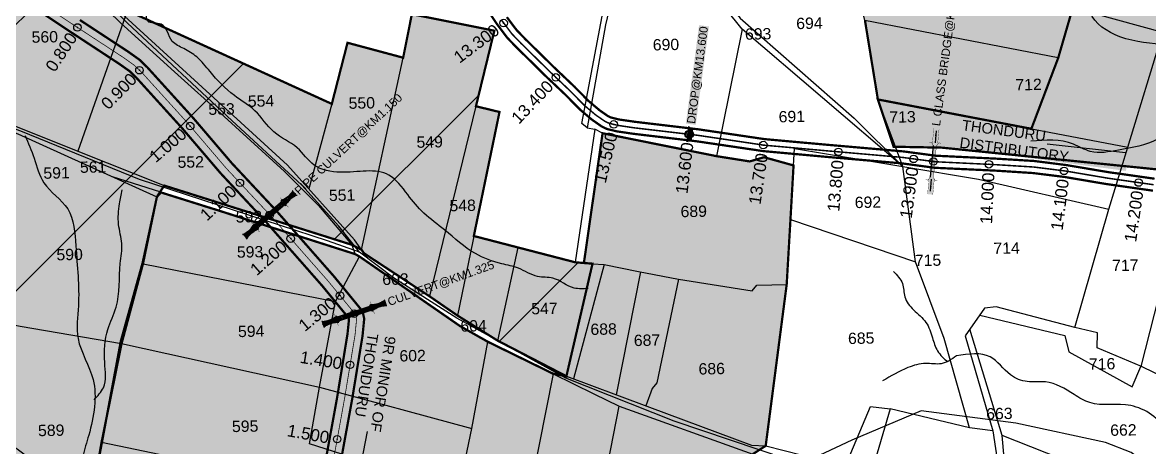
# Model space of a CAD drawing. Header units: inches. Extents: x 189567 to 214261, y 1613610 to 1624610.
# Drawn here: x 193048 to 194540, y 1618358 to 1618922 of the extents above; entities that cross this region are included whole.
import ezdxf
from ezdxf.enums import TextEntityAlignment as Align

# ---------------------------------------------------------------- set-up
doc = ezdxf.new("R2010")
doc.units = ezdxf.units.IN
doc.header["$LTSCALE"] = 15
doc.header["$MEASUREMENT"] = 0
doc.header["$PDMODE"] = 32
doc.header["$PDSIZE"] = 10
doc.linetypes.add('ACAD_ISO02W100', pattern=[15, 12, -3])
doc.linetypes.add('HIDDEN2', pattern=[0.1875, 0.125, -0.0625])
for name, color, linetype in [('CANAL1', 7, 'Continuous'), ('CHANAGE', 1, 'Continuous'), ('CS', 134, 'Continuous'), ('CSMark', 72, 'Continuous'), ('PLOT', 7, 'Continuous'), ('PLOT NOS', 7, 'Continuous'), ('PLOTS NO', 7, 'Continuous'), ('POINT', 2, 'Continuous'), ('RE REMARKS', 7, 'Continuous'), ('ROAD', 1, 'Continuous'), ('STREAM', 4, 'Continuous'), ('STRUCTURE', 5, 'Continuous'), ('text2', 7, 'Continuous'), ('WUA-4', 3, 'Continuous')]:
    doc.layers.add(name, color=color, linetype=linetype)
doc.styles.get("Standard").update_dxf_attribs({"font": 'arial.ttf'})
doc.dimstyles.get("Standard").update_dxf_attribs({"dimtxt": 0.18, "dimasz": 0.18, "dimexe": 0.18, "dimexo": 0.0625, "dimgap": 0.09, "dimtad": 0, "dimtih": 1, "dimtoh": 1, "dimdec": 4, "dimzin": 0, "dimdsep": 46, "dimtxsty": 'Standard', "dimcen": 0.09, "dimadec": 0, "dimazin": 0, "dimtfac": 1, "dimtdec": 4, "dimtofl": 0, "dimtmove": 0, "dimatfit": 3, "dimfxl": 1, "dimtolj": 1, "dimtzin": 0, "dimarcsym": 0})
pattern_1 = [(45, (0, 0), (-0.088388347648, 0.088388347648), [])]

# ---------------------------------------------------------------- blocks, each defined once
blk = doc.blocks.new('DROP')
h = blk.add_hatch()
h.set_pattern_fill('ANSI31', color=1, scale=10, angle=45)
h.set_pattern_definition([(90, (-324.4107, -25.7687), (-1.25, 0), [])])
h.paths.add_polyline_path([(-9.9, -4.3), (-13.8, 4.1), (13.8, 4.1), (10.2, -4.3)])
at = {"layer": 'STRUCTURE', "color": 5, "const_width": 0.49}
blk.add_lwpolyline([(-9.9, -4.3), (-13.8, 4.1), (13.8, 4.1), (10.2, -4.3), (-9.9, -4.3)], dxfattribs=at)
at = {"layer": 'STRUCTURE', "color": 5}
blk.add_circle((0, 0), 1.33, dxfattribs=at)
blk = doc.blocks.new('SLB')
at = {"layer": 'STRUCTURE'}
h = blk.add_hatch(dxfattribs=at)
h.set_pattern_fill('DOTS', color=6, scale=20, angle=320.3722, style=0)
h.set_pattern_definition([(320.372247934, (-159.4327, -72.9564), (1.2786241598, 0.5641323054), [0, -1.25])])
h.paths.add_polyline_path([(769699.5, 1706871.1), (769699.5, 1706861.1), (769729.1, 1706861.1), (769732.1, 1706863.1), (769792.1, 1706863.1), (769795.1, 1706861.1), (769824.7, 1706861.1), (769824.7, 1706871.1), (769795.1, 1706871.1), (769792.1, 1706869.1), (769732.1, 1706869.1), (769729.1, 1706871.1)])
at = {"layer": 'STRUCTURE', "color": 6, "linetype": 'ACAD_ISO02W100', "ltscale": 0.5, "const_width": 0.5}
for points in [[(769699.5, 1706871.1), (769729.1, 1706871.1)], [(769699.5, 1706861.1), (769729.1, 1706861.1)], [(769795.1, 1706871.1), (769824.7, 1706871.1)], [(769795.1, 1706861.1), (769824.7, 1706861.1)]]:
    blk.add_lwpolyline(points, dxfattribs=at)
at = {"layer": 'STRUCTURE', "color": 6, "const_width": 0.628}
for points in [[(769726.1, 1706877.1), (769726.1, 1706873.1), (769732.1, 1706869.1), (769792.1, 1706869.1), (769798.1, 1706873.1), (769798.1, 1706877.1)], [(769726.1, 1706855.1), (769726.1, 1706859.1), (769732.1, 1706863.1), (769792.1, 1706863.1), (769798.1, 1706859.1), (769798.1, 1706855.1)]]:
    blk.add_lwpolyline(points, dxfattribs=at)
at = {"layer": 'STRUCTURE', "color": 6}
blk.add_lwpolyline([(769732.1, 1706863.1), (769792.1, 1706863.1)], dxfattribs=at)
blk.add_lwpolyline([(769732.1, 1706863.1), (769792.1, 1706863.1)], dxfattribs=at)
at = {"layer": 'STRUCTURE', "color": 0}
blk.add_circle((769762.1, 1706866.1), 1.24, dxfattribs=at)
for points in [[(769703.8, 1706866), (769726.7, 1706866)], [(769818.6, 1706865.8), (769795.7, 1706865.8)]]:
    blk.add_leader(points, dimstyle='Standard', override={"dimasz": 10, "dimgap": 0.09, "dimtad": 0}, dxfattribs=at)
blk = doc.blocks.new('PIPE C')
at = {"layer": 'STRUCTURE'}
h = blk.add_hatch(dxfattribs=at)
h.set_pattern_fill('DASH', color=256, scale=5.6, angle=-90, style=0)
h.set_pattern_definition([(270, (-1194663.9188, 538833.8274), (0.7, -0.7), [0.7, -0.7])])
edge = h.paths.add_edge_path()
edge.add_spline(control_points=[(4.6, -44.2), (4.4, -43.9), (3.7, -42.8), (3.2, -40.8), (2.9, -38.1), (2.3, -34.2), (2.9, -29), (3.8, -25), (4.2, -23.1)], knot_values=[0, 0, 0, 0, 1.613557, 5.24513, 8.624976, 13.470124, 22.190216, 30.746377, 30.746377, 30.746377, 30.746377], degree=3, periodic=0)
edge.add_line((4.2, -23.1), (2.8, -21))
edge.add_line((2.8, -21), (2.8, 21))
edge.add_line((2.8, 21), (4.2, 23.1))
edge.add_spline(control_points=[(4.2, 23.1), (3.7, 25), (2.7, 28.9), (2, 34.1), (2.4, 38), (2.7, 40.8), (3.1, 42.8), (3.8, 43.8), (4, 44.2)], knot_values=[0, 0, 0, 0, 8.556161, 17.276253, 22.121402, 25.501247, 29.13282, 30.746377, 30.746377, 30.746377, 30.746377], degree=3, periodic=0)
edge.add_line((4, 44.2), (-4.6, 44.2))
edge.add_spline(control_points=[(-4.6, 44.2), (-4.4, 43.9), (-3.7, 42.8), (-3.2, 40.8), (-2.9, 38.1), (-2.3, 34.2), (-2.9, 29), (-3.8, 25), (-4.2, 23.1)], knot_values=[0, 0, 0, 0, 1.613557, 5.24513, 8.624976, 13.470124, 22.190216, 30.746377, 30.746377, 30.746377, 30.746377], degree=3, periodic=0)
edge.add_line((-4.2, 23.1), (-2.8, 21))
edge.add_line((-2.8, 21), (-2.8, -21))
edge.add_line((-2.8, -21), (-4.2, -23.1))
edge.add_spline(control_points=[(-4.2, -23.1), (-3.7, -25), (-2.7, -28.9), (-2, -34.1), (-2.4, -38), (-2.7, -40.8), (-3.1, -42.8), (-3.8, -43.8), (-4, -44.2)], knot_values=[0, 0, 0, 0, 8.556161, 17.276253, 22.121402, 25.501247, 29.13282, 30.746377, 30.746377, 30.746377, 30.746377], degree=3, periodic=0)
edge.add_line((-4, -44.2), (4.6, -44.2))
blk.add_circle((0, 0), 0.657)
at = {"layer": 'STRUCTURE', "const_width": 0.44}
for points in [[(-8.4, 25.2), (-5.6, 25.2), (-2.8, 21), (-2.8, -21), (-5.6, -25.2), (-8.4, -25.2)], [(8.4, 25.2), (5.6, 25.2), (2.8, 21), (2.8, -21), (5.6, -25.2), (8.4, -25.2)]]:
    blk.add_lwpolyline(points, dxfattribs=at)
at = {"layer": 'STRUCTURE', "color": 3}
for points in [[(-2.8, 21), (-2.8, -21)], [(-2.8, 21), (-2.8, -21)], [(2.8, 21), (2.8, -21)]]:
    blk.add_lwpolyline(points, dxfattribs=at)
at = {"layer": 'STRUCTURE'}
for points in [[(-4.6, 44.2), (-4, 43.2), (-3.3, 40.8), (-2.9, 38.4), (-2.5, 35.1), (-3, 29), (-4.2, 23.1)], [(4, 44.2), (3.4, 43.2), (2.8, 40.7), (2.5, 38.4), (2.2, 35), (2.8, 28.9), (4.2, 23.1)], [(-4, -44.2), (-3.4, -43.2), (-2.8, -40.7), (-2.5, -38.4), (-2.2, -35), (-2.8, -28.9), (-4.2, -23.1)], [(4.6, -44.2), (4, -43.2), (3.3, -40.8), (2.9, -38.4), (2.5, -35.1), (3, -29), (4.2, -23.1)]]:
    blk.add_spline(points, degree=3, dxfattribs=at)
at = {"layer": 'STRUCTURE', "color": 0}
for points in [[(-0.2, 44.3), (-0.2, 28.7)], [(0, -23.2), (0, -38.9)]]:
    blk.add_leader(points, dimstyle='Standard', override={"dimscale": 0.062085, "dimtxt": 50, "dimasz": 100, "dimgap": 0.09, "dimtad": 0, "dimzin": 2}, dxfattribs=at)

msp = doc.modelspace()

# ---------------------------------------------------------------- hatches: boundary and pattern name
h = msp.add_hatch()
h.set_pattern_fill('ANSI31', color=256, scale=2000)
h.paths.add_polyline_path([(192626.1, 1617865.3), (192706.1, 1618210.9), (192727.2, 1618206.5), (192758.7, 1618337.8), (192764.8, 1618343.8), (192772.5, 1618385.8), (192764.6, 1618576.4), (192774.9, 1618654.3), (192735.3, 1618682.5), (192729.7, 1618704.8), (192736.1, 1618766), (192737.9, 1618825.9), (192774.3, 1618864.9), (192751.3, 1618884.1), (192820.6, 1618864.1), (192901.7, 1618832.3), (192934.6, 1618827.1), (192985.7, 1618967), (193001.3, 1619010.8), (192935.4, 1619049.9), (192882.1, 1619085.8), (192785.8, 1619186.8), (192756, 1619229.3), (192773.1, 1619310), (192783.6, 1619314.8), (192862, 1619239.8), (192956.3, 1619153.5), (193051.8, 1619056.9), (193102.6, 1619007.8), (193180.8, 1618938.9), (193186.8, 1618937.7), (193457.2, 1618814.1), (193478, 1618895.2), (193551.7, 1618875.4), (193563.2, 1618933.1), (193672.5, 1618911.2), (193648.1, 1618811), (193679.3, 1618803.4), (193645.3, 1618638.9), (193703.4, 1618623.8), (193779.7, 1618604), (193791.1, 1618603.1), (193802.5, 1618602.2), (193767.9, 1618452.9), (193676.8, 1618500.1), (193623.6, 1618533.4), (193586.5, 1618559), (193499.9, 1618615.9), (193496.6, 1618620.6), (193483.8, 1618627.2), (193235.2, 1618705.8), (193225.5, 1618690.9), (193207.1, 1618602.2), (193178.7, 1618496.1), (193152.2, 1618365.3), (193145.7, 1618328.3), (193137, 1618280.6), (193281.5, 1618245.1), (193374.4, 1618224.1), (193387.1, 1618251), (193425, 1618243.9), (193427.7, 1618233.3), (193450, 1618213.1), (193516.7, 1618191.5), (193501.9, 1618100.5), (193494.8, 1618065.7), (193434, 1617810.4), (193454.3, 1617806.9), (193427.8, 1617643.2), (193427.5, 1617636.8), (193422.6, 1617534.6), (193407.7, 1617484.4), (193412.5, 1617418.9), (193108.5, 1617491.5), (192838.6, 1617551.3), (192882.6, 1617792.5), (192835.2, 1617809.2), (192729.5, 1617833.1)])
at = {"layer": 'PLOTS NO', "true_color": 0xafd9aa}
h = msp.add_hatch(dxfattribs=at)
h.set_pattern_fill('ANSI31', color=9)
h.set_pattern_definition(pattern_1)
edge = h.paths.add_edge_path()
edge.add_line((193987.9, 1619704.4), (194023.6, 1619831.6))
edge.add_line((194023.6, 1619831.6), (194070, 1619984.5))
edge.add_line((194070, 1619984.5), (194090.3, 1620071.5))
edge.add_line((194090.3, 1620071.5), (194127.8, 1620112.6))
edge.add_line((194127.8, 1620112.6), (194219.9, 1620113))
edge.add_line((194219.9, 1620113), (194305.2, 1620128))
edge.add_line((194305.2, 1620128), (194397.4, 1620121.8))
edge.add_line((194397.4, 1620121.8), (194435.7, 1620062.7))
edge.add_line((194435.7, 1620062.7), (194483.3, 1620038.7))
edge.add_line((194483.3, 1620038.7), (194556.5, 1620004.4))
edge.add_line((194556.5, 1620004.4), (194656.8, 1619943.1))
edge.add_line((194656.8, 1619943.1), (194713.5, 1619903.4))
edge.add_line((194713.5, 1619903.4), (194758.8, 1619854.1))
edge.add_line((194758.8, 1619854.1), (194817.7, 1619773.7))
edge.add_line((194817.7, 1619773.7), (194903.8, 1619703.1))
edge.add_line((194903.8, 1619703.1), (194950.7, 1619618.2))
edge.add_line((194950.7, 1619618.2), (194955, 1619569.3))
edge.add_line((194955, 1619569.3), (194947.3, 1619447.2))
edge.add_line((194947.3, 1619447.2), (194977.8, 1619371.7))
edge.add_line((194977.8, 1619371.7), (195094.7, 1619244.3))
edge.add_line((195094.7, 1619244.3), (195129.6, 1619132))
edge.add_line((195129.6, 1619132), (195107.9, 1619064.5))
edge.add_line((195107.9, 1619064.5), (195057.3, 1618902.7))
edge.add_line((195057.3, 1618902.7), (195033.3, 1618824.5))
edge.add_line((195033.3, 1618824.5), (195002.8, 1618800.9))
edge.add_line((195002.8, 1618800.9), (194973, 1618760.5))
edge.add_line((194973, 1618760.5), (194856.8, 1618603.3))
edge.add_line((194856.8, 1618603.3), (194794.3, 1618518))
edge.add_line((194794.3, 1618518), (194761.4, 1618473.2))
edge.add_line((194761.4, 1618473.2), (194675.7, 1618623.2))
edge.add_line((194675.7, 1618623.2), (194629.3, 1618711))
edge.add_line((194629.3, 1618711), (194586.2, 1618723.6))
edge.add_line((194586.2, 1618723.6), (194265.1, 1618756.1))
edge.add_line((194265.1, 1618756.1), (194201.3, 1618757.3))
edge.add_line((194201.3, 1618757.3), (194180.5, 1618820))
edge.add_line((194180.5, 1618820), (194383.8, 1618781.1))
edge.add_line((194383.8, 1618781.1), (194419.4, 1618875.2))
edge.add_line((194419.4, 1618875.2), (194438.6, 1618941.4))
edge.add_line((194438.6, 1618941.4), (194442.8, 1618957))
edge.add_line((194442.8, 1618957), (194454.3, 1619014.8))
edge.add_line((194454.3, 1619014.8), (194518.8, 1619249.8))
edge.add_line((194518.8, 1619249.8), (194543.6, 1619354.6))
edge.add_line((194543.6, 1619354.6), (194582.4, 1619518.7))
edge.add_line((194582.4, 1619518.7), (194501.4, 1619543.2))
edge.add_line((194501.4, 1619543.2), (194498.1, 1619527.7))
edge.add_line((194498.1, 1619527.7), (194281.9, 1619578.8))
edge.add_line((194281.9, 1619578.8), (194266.4, 1619602.2))
edge.add_line((194266.4, 1619602.2), (194259.7, 1619635.8))
edge.add_line((194259.7, 1619635.8), (194033.2, 1619699.1))
edge.add_line((194033.2, 1619699.1), (194003.1, 1619703.1))
edge.add_line((194003.1, 1619703.1), (193988.4, 1619704.9))
at = {"layer": 'PLOTS NO', "true_color": 0xf7abae}
h = msp.add_hatch(dxfattribs=at)
h.set_pattern_fill('ANSI31', color=241)
h.set_pattern_definition(pattern_1)
h.paths.add_polyline_path([(193884.5, 1619070.3), (193863.3, 1619103.3), (193847.2, 1619118.3), (193751, 1619259.5), (193644.3, 1619392.4), (193832.4, 1619367.3), (193834.3, 1619393.6), (193883.8, 1619391.7), (193885.1, 1619535.2), (193887, 1619714.6), (193913.4, 1619708.9), (193986.5, 1619699.9), (193988.4, 1619704.9), (194003.1, 1619703), (194033.2, 1619699.1), (194259.4, 1619637.7), (194266.4, 1619602.2), (194281.9, 1619578.8), (194334.7, 1619566.3), (194419.4, 1619546.3), (194498.1, 1619527.7), (194501.4, 1619543.2), (194582.4, 1619518.7), (194543.6, 1619354.6), (194454.3, 1619014.8), (194442.8, 1618957), (194438.6, 1618941.4), (194419.4, 1618875.2), (194383.8, 1618781.1), (194180.5, 1618820), (194163.4, 1618924.8), (194140.1, 1619024)])
at = {"layer": 'PLOTS NO', "true_color": 0xc7c8ca}
h = msp.add_hatch(color=9, dxfattribs=at)
h.dxf.hatch_style = 1
h.paths.add_polyline_path([(192626.1, 1617865.3), (192706.1, 1618210.9), (192727.2, 1618206.5), (192758.7, 1618337.8), (192764.8, 1618343.8), (192772.5, 1618385.8), (192764.6, 1618576.4), (192774.9, 1618654.3), (192735.3, 1618682.5), (192729.7, 1618704.8), (192736.1, 1618766), (192737.9, 1618825.9), (192774.3, 1618864.9), (192751.3, 1618884.1), (192820.6, 1618864.1), (192901.7, 1618832.3), (192934.6, 1618827.1), (192985.7, 1618967), (193001.3, 1619010.8), (192935.4, 1619049.9), (192882.1, 1619085.8), (192785.8, 1619186.8), (192756, 1619229.3), (192773.1, 1619310), (192783.6, 1619314.8), (192862, 1619239.8), (192956.3, 1619153.5), (193051.8, 1619056.9), (193102.6, 1619007.8), (193180.8, 1618938.9), (193186.8, 1618937.7), (193457.2, 1618814.1), (193478, 1618895.2), (193551.7, 1618875.4), (193563.2, 1618933.1), (193672.5, 1618911.2), (193648.1, 1618811), (193679.3, 1618803.4), (193645.3, 1618638.9), (193703.4, 1618623.8), (193779.7, 1618604), (193791.1, 1618603.1), (193802.5, 1618602.2), (193767.9, 1618452.9), (193676.8, 1618500.1), (193623.6, 1618533.4), (193586.5, 1618559), (193499.9, 1618615.9), (193496.6, 1618620.6), (193483.8, 1618627.2), (193235.2, 1618705.8), (193225.5, 1618690.9), (193207.1, 1618602.2), (193178.7, 1618496.1), (193152.2, 1618365.3), (193145.7, 1618328.3), (193137, 1618280.6), (193281.5, 1618245.1), (193374.4, 1618224.1), (193387.1, 1618251), (193425, 1618243.9), (193427.7, 1618233.3), (193450, 1618213.1), (193516.7, 1618191.5), (193501.9, 1618100.5), (193494.8, 1618065.7), (193434, 1617810.4), (193454.3, 1617806.9), (193427.8, 1617643.2), (193427.5, 1617636.8), (193422.6, 1617534.6), (193407.7, 1617484.4), (193412.5, 1617418.9), (193108.5, 1617491.5), (192838.6, 1617551.3), (192882.6, 1617792.5), (192835.2, 1617809.2), (192729.5, 1617833.1)])
at = {"layer": 'PLOTS NO', "true_color": 0xfeeab9}
h = msp.add_hatch(color=254, dxfattribs=at)
h.dxf.hatch_style = 1
h.paths.add_polyline_path([(193467.5, 1617507.8), (193491.2, 1617647.9), (193509.2, 1617773), (193505.1, 1617828.3), (193490.9, 1617834.4), (193546.8, 1618050.8), (193563, 1618129), (193576.3, 1618198.4), (193575.3, 1618218.1), (193543.8, 1618232.5), (193464.2, 1618252.8), (193421.8, 1618243.4), (193386.6, 1618249.7), (193373.6, 1618223.6), (193193.5, 1618267.5), (193136.8, 1618280.3), (193152.7, 1618365.2), (193177.7, 1618499.5), (193206.6, 1618603.5), (193225.5, 1618690.7), (193230.8, 1618696.7), (193311, 1618671.5), (193487.8, 1618615), (193493.7, 1618611.8), (193626.8, 1618519.6), (193663.7, 1618498.7), (193750.6, 1618456.1), (193767.9, 1618452.9), (193802.5, 1618602.2), (193791.1, 1618603.1), (193815.8, 1618775.2), (193966.8, 1618744.8), (194010.8, 1618737.8), (194029.7, 1618743.4), (194068.8, 1618732.5), (194064.7, 1618660.7), (194059.7, 1618574.5), (194031.9, 1618360.6), (194014.8, 1618349.6), (193980.4, 1618095.1), (193914.5, 1617928.5), (193786.4, 1617887.9), (193757.9, 1617862.7), (193735.8, 1617761.6), (193729.7, 1617724.7), (193709.9, 1617698.4), (193720, 1617627.1), (193731.3, 1617548.1), (193725.5, 1617462.8), (193691.3, 1617455.5), (193602.2, 1617480.4), (193532.2, 1617505.3), (193486.3, 1617514.6)])

# ---------------------------------------------------------------- linework, layer by layer
at = {"layer": 'CANAL1', "color": 200, "const_width": 3}
for points in [[(193063.1, 1618941.6), (193112.5, 1618908.7), (193175.8, 1618867.1), (193189.5, 1618857.4), (193198.8, 1618848.3), (193258.9, 1618781.9), (193310, 1618722), (193369.4, 1618658.3), (193444.7, 1618572.6), (193479.4, 1618530.2), (193479.9, 1618528), (193478, 1618509.2), (193464.4, 1618425.7), (193448.9, 1618340.5)], [(193657.7, 1618947.5), (193675.9, 1618920), (193689.8, 1618901.6), (193702, 1618888.9), (193721.9, 1618869.4), (193740.9, 1618850.6), (193767.1, 1618825.8), (193785.8, 1618806.7), (193801.9, 1618793.1), (193814.8, 1618784.1), (193821.8, 1618780.8), (193834.7, 1618777.7), (193856.4, 1618774.5), (193940.6, 1618764.5), (194028.6, 1618751.5), (194108.6, 1618744.2), (194212.6, 1618735.2), (194255.6, 1618729.4), (194336.3, 1618725.6), (194386, 1618722.4), (194427.8, 1618717.2), (194483.2, 1618707.8), (194544.9, 1618699)], [(193123.5, 1618925.4), (193187.1, 1618883.6), (193202.3, 1618872.8), (193213.3, 1618862.1), (193273.9, 1618795.1), (193324.9, 1618735.3), (193384.3, 1618671.7), (193459.9, 1618585.5), (193497.9, 1618539.1), (193500.1, 1618529.2), (193497.9, 1618506.6), (193484.1, 1618422.3), (193468.6, 1618337.2)], [(193689, 1618929.2), (193702, 1618912), (193713.4, 1618900.2), (193733.1, 1618880.8), (193752, 1618862.2), (193778.3, 1618837.2), (193796.8, 1618818.4), (193811.7, 1618805.8), (193822.8, 1618798), (193827.1, 1618796), (193837.8, 1618793.4), (193858.5, 1618790.4), (193942.7, 1618780.4), (194030.4, 1618767.4), (194110, 1618760.2), (194214.3, 1618751.1), (194257.1, 1618745.4), (194337.2, 1618741.5), (194387.5, 1618738.4), (194430.1, 1618733), (194485.7, 1618723.6), (194547, 1618714.9)]]:
    msp.add_lwpolyline(points, dxfattribs=at)
at = {"layer": 'CANAL1', "color": 1, "linetype": 'HIDDEN2', "ltscale": 4, "const_width": 1}
msp.add_lwpolyline([(193068.5, 1618950), (193118, 1618917), (193181.5, 1618875.4), (193195.9, 1618865.1), (193206.1, 1618855.2), (193266.4, 1618788.5), (193317.4, 1618728.7), (193376.9, 1618665), (193452.3, 1618579.1), (193488.7, 1618534.7), (193490, 1618528.6), (193488, 1618507.9), (193474.2, 1618424), (193458.8, 1618338.9)], dxfattribs=at)
at = {"layer": 'CANAL1', "color": 3, "linetype": 'HIDDEN2', "ltscale": 4, "const_width": 2}
msp.add_lwpolyline([(193682.5, 1618924.6), (193695.9, 1618906.8), (193707.7, 1618894.6), (193727.5, 1618875.1), (193746.5, 1618856.4), (193772.7, 1618831.5), (193791.3, 1618812.5), (193806.8, 1618799.4), (193818.8, 1618791.1), (193824.5, 1618788.4), (193836.3, 1618785.6), (193857.5, 1618782.4), (193941.6, 1618772.5), (194029.5, 1618759.4), (194109.3, 1618752.2), (194213.5, 1618743.1), (194256.3, 1618737.4), (194336.8, 1618733.5), (194386.8, 1618730.4), (194429, 1618725.1), (194484.4, 1618715.7), (194545.9, 1618706.9)], dxfattribs=at)
at = {"layer": 'CS', "color": 3}
for p in [(193120.3, 1618915.5), (193202.4, 1618858.8), (193269.6, 1618784.8), (193335.4, 1618709.4), (193402.7, 1618635.5), (193468.1, 1618559.8), (193481.4, 1618468), (193464.3, 1618369.4)]:
    msp.add_point(p, dxfattribs=at)
at = {"layer": 'PLOT'}
for points in [[(194301.9, 1618384.6), (194268.4, 1618502.9), (194230.5, 1618604.7), (194213.5, 1618731), (194180.5, 1618820), (194163.4, 1618924.8), (194140.1, 1619024), (194114, 1619163), (194074.9, 1619270.3), (194064.7, 1619392.4), (194051.1, 1619450.3), (194051.4, 1619517.4), (194032.8, 1619699.1), (194018.8, 1619751.3), (194008.3, 1619776.1)], [(193914.9, 1619714), (193900.5, 1619446.9), (193898.1, 1619372), (193852.3, 1619380.7), (193847, 1619314.4), (193845.1, 1619290.8), (193867, 1619170.8), (193863.3, 1619103.3), (193819.7, 1618918.8), (193795.4, 1618782.4), (193805.7, 1618780.6), (193779.7, 1618604), (193703.4, 1618623.8), (193676.8, 1618500), (193623.6, 1618533.4), (193586.5, 1618559)], [(193795.4, 1618782.4), (193788.4, 1618788), (193848.4, 1619105.8), (193847.2, 1619118.3), (193858, 1619177.2), (193828.7, 1619307.4), (193833.3, 1619365.6), (193835.6, 1619394.3), (193883.7, 1619390.5), (193885.6, 1619536.1), (193889.3, 1619722.5)], [(194854.4, 1619575.6), (194664.9, 1618921.3), (194558.5, 1618582.1), (194528.9, 1618466)], [(193342.8, 1619556.1), (193317.9, 1619447.7), (193323.4, 1619446.4), (193244.1, 1619161.2), (193180.8, 1618941.7), (193186.4, 1618938.5), (193120.9, 1618751.4)], [(191556.1, 1619053.3), (191695.9, 1619104), (191778.4, 1619075.8), (191857.7, 1619052.3), (191867.3, 1619111.8), (191944.6, 1619084.5), (192068.7, 1619052.5), (192187.9, 1619021.8), (192331.3, 1618984.8), (192600.5, 1618917.6), (192742.7, 1618878.5), (192816.7, 1618857.2), (192931.5, 1618815), (193041.5, 1618774.3), (193225.5, 1618690.9), (193207.1, 1618602.2), (193178.7, 1618496.1), (193152.9, 1618369), (193145.7, 1618328.3), (193137, 1618280.6)], [(193863.3, 1619103.3), (193884.5, 1619070.3), (193998.2, 1618927.9), (194149.2, 1618795.4), (194213.5, 1618731), (194000.7, 1618913.4), (193860, 1619089.3)], [(193884.5, 1619070.3), (194140.1, 1619024), (194294.6, 1618987.9), (194442.8, 1618957), (194438.6, 1618941.4), (194419.4, 1618875.2), (194163.4, 1618924.8)], [(193080.4, 1619016.4), (193177.3, 1618921.7), (193248.7, 1618856.8), (193314.5, 1618797.2), (193394.7, 1618724.4), (193439.7, 1618679.2), (193483.8, 1618627.2), (193487.7, 1618615.5), (193504.2, 1618605.3), (193577.2, 1618554.3), (193626.8, 1618519.6), (193663.7, 1618498.7), (193750.6, 1618456.1), (193804.4, 1618429.7), (193838, 1618413.3), (194014.8, 1618349.6), (194156.6, 1618308.7), (194165.6, 1618319.4), (194284, 1618299.9), (194352, 1618295.2), (194420.2, 1618264.9), (194496.7, 1618218.8), (194502.4, 1618249.7), (194576.9, 1618244.1)], [(193186.4, 1618938.5), (193457.2, 1618814.1), (193478, 1618895.2), (193551.7, 1618875.4), (193563.2, 1618933.1), (193672.5, 1618911.2), (193648.1, 1618811), (193586.5, 1618559), (193499.9, 1618615.9), (193487.2, 1618634), (193398.5, 1618732.7), (193182.7, 1618930.5)], [(193779.7, 1618604), (193802.5, 1618602.2), (193818, 1618600.9), (193863.6, 1618591.9), (193916.2, 1618581.6), (194013.8, 1618566.3), (194020.3, 1618573.7), (194059.7, 1618574.5), (194064.7, 1618660.7), (194068.8, 1618732.5), (194070.1, 1618754.9), (194213.5, 1618731), (194313.6, 1618714.4), (194486.5, 1618674.4), (194511.6, 1618756.6), (194558, 1618908.9), (194438.6, 1618941.4)], [(192606.6, 1618926.3), (192750.5, 1618884.9), (192821.2, 1618864.5), (192898.2, 1618834), (192933.9, 1618826.1), (193040.6, 1618783.5), (193120.9, 1618751.4), (193235.2, 1618705.8), (193351.3, 1618669.5), (193450.5, 1618638.5), (193483.8, 1618627.2)], [(194000.7, 1618913.4), (193966.8, 1618744.8), (194010.8, 1618737.8), (194029.7, 1618743.4), (194068.8, 1618732.5)], [(191726.7, 1618865.1), (191883.4, 1618830.3), (192058.2, 1618793.2), (192155, 1618777.6), (192329.7, 1618738.4), (192310.6, 1618672.8), (192531.5, 1618629.3), (192533.2, 1618637.8), (192553.6, 1618713.5), (192775.3, 1618653.7), (192763.4, 1618581.5), (192894.3, 1618549.4), (192977.2, 1618532.8), (193044.3, 1618519.3), (193178.7, 1618496.1), (193441.1, 1618438.5), (193642.6, 1618383.4)], [(193496.6, 1618620.6), (193551.7, 1618875.4)], [(194180.5, 1618820), (194511.6, 1618756.6)], [(193457.2, 1618814.1), (193426.7, 1618701.3)], [(193648.1, 1618811), (193679.3, 1618803.4), (193623.6, 1618533.4)], [(193815.8, 1618775.2), (193791.1, 1618603.1)], [(193966.8, 1618744.8), (193815.8, 1618775.2), (193805.7, 1618780.6)], [(193166.3, 1618717.7), (193487.7, 1618615.5)], [(194441.4, 1618517.4), (194486.5, 1618674.4)], [(194064.7, 1618660.7), (194230.5, 1618604.7)], [(193444.9, 1618242.3), (193448, 1618264.7), (193459.3, 1618298.6), (193470.3, 1618349.4), (193427.6, 1618363.2), (193441.1, 1618438.5), (193461.9, 1618551.9), (193493.7, 1618611.8)], [(193207.1, 1618602.2), (193461.9, 1618551.9)], [(193802.5, 1618602.2), (193767.9, 1618452.9)], [(193818, 1618600.9), (193777.5, 1618449.3)], [(193834.2, 1618428.2), (193866.3, 1618591.4)], [(193916.2, 1618581.6), (193887.9, 1618444.1), (193881.6, 1618436.5), (193873.1, 1618413.6)], [(194059.7, 1618574.5), (194031.9, 1618360.6)], [(194699.7, 1618041.6), (194727, 1618135.6), (194743.1, 1618138.7), (194737.3, 1618242.5), (194731.7, 1618261.9), (194658.8, 1618343.7), (194648.1, 1618355.8), (194659.8, 1618409.4), (194637.5, 1618420.8), (194563.2, 1618449.3), (194529.7, 1618465.7), (194470.8, 1618490.7), (194471.3, 1618510.5), (194441.4, 1618517.4), (194337.4, 1618544.9), (194321.9, 1618543.4), (194296.2, 1618506.6), (194332.8, 1618380.5), (194345.4, 1618295.6)], [(194315.4, 1618534.1), (194428.2, 1618506.9), (194433.3, 1618485.3), (194517.4, 1618438.8), (194528.9, 1618466)], [(194352, 1618295.2), (194345, 1618374.5), (194302.4, 1618515.5)], [(193001.7, 1618302.3), (193105.7, 1618286.3), (193140.7, 1618279.9), (193281.5, 1618245.1), (193374.4, 1618224.1), (193387.1, 1618251), (193444.9, 1618242.3), (193528, 1618224.3), (193583.5, 1618207.8), (193605.5, 1618205.9), (193642.6, 1618383.4), (193663.7, 1618498.7)], [(193676.8, 1618500), (193767.9, 1618452.9), (193834.2, 1618428.2), (193877.9, 1618411.8), (194013, 1618361.3), (194031.9, 1618360.6), (194129.4, 1618336), (194137.7, 1618333.9), (194163.2, 1618327.4), (194172.1, 1618325.2), (194345.4, 1618295.6)], [(193750.6, 1618456.1), (193693.6, 1618168.1)], [(193785.1, 1618144.1), (193838, 1618413.3)], [(194137.7, 1618333.9), (194170.7, 1618412.8), (194196.8, 1618409.7)], [(194332.8, 1618380.5), (194301.9, 1618384.6), (194196.8, 1618409.7), (194172.1, 1618325.2)], [(194576.9, 1618244.1), (194442.4, 1618335.8), (194345, 1618374.5)], [(193152.2, 1618365.3), (193417.6, 1618310.4), (193416, 1618302.7), (193459.3, 1618298.6)]]:
    msp.add_lwpolyline(points, dxfattribs=at)
at = {"layer": 'POINT'}
for p in [(193375, 1618667, 125), (193487, 1618536, 126)]:
    msp.add_point(p, dxfattribs=at)
at = {"layer": 'ROAD'}
for points in [[(193493.7, 1618617.6), (193451.3, 1618632.3), (193202.6, 1618713.9), (193045.3, 1618777.9), (192908.9, 1618827.2), (192749.4, 1618881), (192605.3, 1618922.5), (192386, 1618974.7), (192258.3, 1619004.8), (192136.7, 1619039.7), (191981.2, 1619080.8), (191917.8, 1619097.6), (191827.3, 1619127.1), (191780.7, 1619130.4), (191690.9, 1619105.1), (191505.6, 1619040.4), (191463.4, 1619031.9), (191375.5, 1619039.7), (191276.6, 1619071.2), (191187.7, 1619103.7), (191100.8, 1619134.5), (191004.5, 1619141.6), (190960.3, 1619146.8)], [(194602.7, 1618136.4), (194575.9, 1618133.1), (194585.7, 1618283.4), (194577.6, 1618306.1), (194516.2, 1618351.9), (194482.1, 1618364.8), (194363.2, 1618390.7), (194238, 1618407), (194145.8, 1618368.2), (194088.5, 1618341.3), (194060.1, 1618343.1), (193910.7, 1618393.2), (193767.3, 1618450.5), (193622.9, 1618529.7), (193539, 1618583.3), (193493.7, 1618617.6), (193466.5, 1618651.9), (193417.3, 1618706.5), (193324.6, 1618792.2), (193186.6, 1618921.3), (193056.2, 1619049.5)]]:
    msp.add_lwpolyline(points, dxfattribs=at)
at = {"layer": 'STREAM'}
for points in [[(193667.5, 1619434.1), (193687.6, 1619445.7), (193705.7, 1619444.4), (193721.8, 1619455.4), (193751.7, 1619455.4), (193770.7, 1619468.2), (193772.7, 1619477.2), (193799.2, 1619483.4), (193813.1, 1619493.8), (193863.8, 1619493.6), (193884.8, 1619491.8), (193931.5, 1619498.9), (193976.3, 1619512.1), (194006.7, 1619519.5), (194028.2, 1619545.8), (194065.8, 1619555.6), (194134.3, 1619571.6), (194187.3, 1619583.4), (194214.3, 1619588.5), (194293.9, 1619590), (194337, 1619577.3), (194390.1, 1619575.5), (194441.6, 1619564.1), (194491, 1619549.3), (194507.5, 1619512.4), (194513.1, 1619459.8), (194550.8, 1619380.5), (194617.4, 1619375), (194702.7, 1619380.6), (194779.3, 1619388.2), (194851.9, 1619345.6), (194893.4, 1619328.9), (194927.2, 1619303), (194963.8, 1619275), (194977.5, 1619265.7), (195057.1, 1619266.6), (195086.5, 1619262.7), (195109.2, 1619230.2), (195124.5, 1619169.6), (195149.7, 1619091.6), (195171.6, 1619036.7), (195181.5, 1618991.8), (195226.6, 1618965.1), (195272.6, 1618953), (195313.4, 1618943.1), (195347.8, 1618940.9), (195397.4, 1618898.7), (195441.6, 1618856.7), (195463.2, 1618790.6), (195483.5, 1618734), (195468, 1618688.3), (195471.9, 1618632), (195492.7, 1618576.6), (195555.6, 1618534.9), (195609.3, 1618498.2), (195686.9, 1618461), (195752.9, 1618402.6), (195827.7, 1618356.1), (195886, 1618318.9), (195918.6, 1618295.2)], [(194917, 1618871.5), (194868.5, 1618866.1), (194822.3, 1618859), (194790.2, 1618857.8), (194745.9, 1618871), (194693.7, 1618882.5), (194649.3, 1618900.2), (194634.6, 1618870.6), (194585.2, 1618885.5), (194563, 1618891.8), (194501.2, 1618903), (194461.6, 1618935.6), (194461.8, 1618988.6), (194458.1, 1619025.4), (194417, 1619077.1), (194386.6, 1619102.5), (194331.3, 1619102), (194299.1, 1619094.6), (194273.1, 1619091.3), (194244.2, 1619070.4), (194199.2, 1619057.7), (194161.7, 1619038.9), (194077.7, 1619062.2), (194033.4, 1619073.2), (193943.3, 1619088.9), (193894.9, 1619139.3), (193885.1, 1619181.5), (193875.6, 1619203.3)], [(193796.7, 1618569.4), (193778.4, 1618569.8), (193750, 1618582.9), (193729.8, 1618585.2), (193704.4, 1618596.1), (193682.2, 1618602.2), (193647.3, 1618615.6), (193606.6, 1618646.9), (193579.2, 1618669.2), (193557.7, 1618693.9), (193532.9, 1618719.7), (193468.8, 1618723.4), (193434, 1618733), (193411.4, 1618755.8), (193380.6, 1618776.9), (193355.3, 1618805), (193328.1, 1618825.3), (193295.9, 1618857), (193278.3, 1618876.4), (193261, 1618887.5), (193245.9, 1618897.1), (193231, 1618919.7), (193213.4, 1618923.9), (193211.3, 1618937.2), (193209.3, 1618943.2), (193195.5, 1618966.2)], [(194855.3, 1618907.5), (194822.7, 1618873), (194778.6, 1618844), (194691, 1618847.9), (194611, 1618809.1), (194582.5, 1618790.5), (194550.8, 1618767.3), (194499.1, 1618752.8), (194461.9, 1618751), (194439.6, 1618760.7), (194383.1, 1618764.7)], [(192770, 1618328.1), (192762.2, 1618301.3), (192758.5, 1618276.2), (192756.4, 1618247.6), (192751.2, 1618218.2), (192767.7, 1618173), (192793.5, 1618156), (192823.8, 1618143.3), (192844.1, 1618135.7), (192876.8, 1618118.1), (192884.1, 1618093.9), (192898.2, 1618074.8), (192903, 1618044.1), (192918.9, 1618025), (192931, 1617992.2), (192935.9, 1617958.8), (192972.4, 1617916.6), (192990.5, 1617889.2), (193032.5, 1617841.3), (193048.8, 1617803.6), (193056.3, 1617750.3), (193059.9, 1617721.9), (193055.3, 1617686.8), (193098.4, 1617680.8), (193137.6, 1617679.3), (193174, 1617704.7), (193188.8, 1617746.8), (193207.2, 1617780.7), (193220.4, 1617810.6), (193229, 1617893.3), (193234.4, 1617914.1), (193235.2, 1617931.2), (193244.7, 1617950.8), (193226, 1618030.5), (193221.6, 1618081.8), (193205.7, 1618100.1), (193197.8, 1618136.1), (193149.1, 1618211.8), (193127.1, 1618248.2), (193114.3, 1618278), (193110.2, 1618296.2), (193090.8, 1618314.8), (193032.4, 1618361.4), (193006.1, 1618379.2), (192991.5, 1618408.5), (192983.7, 1618437.3), (192976.8, 1618482), (192959.9, 1618511.3), (192920.1, 1618533.2), (192904.6, 1618549.7), (192889.3, 1618576.4), (192869.8, 1618597.7), (192845.2, 1618613.9), (192816.5, 1618642.3), (192792.7, 1618651.3), (192744.2, 1618692.8), (192745.6, 1618738.5), (192743.1, 1618774.2), (192742.9, 1618801.5), (192757.1, 1618834.1), (192795, 1618865.9)], [(193050.8, 1618772.2), (193062.9, 1618742), (193075.7, 1618709.5), (193107.4, 1618674.8), (193118.1, 1618625.8), (193121.5, 1618546.2), (193121.1, 1618503), (193141, 1618448.4), (193142.9, 1618412.6), (193135.2, 1618374.7), (193127.2, 1618346.6), (193121, 1618318.5), (193108.9, 1618284.2)], [(193142.2, 1618421.7), (193154.6, 1618437.7), (193156.4, 1618471.2), (193160.5, 1618515.1), (193171.4, 1618544.5), (193177, 1618602.6), (193179, 1618628.8), (193174.8, 1618654.3), (193176.1, 1618681.7), (193179.4, 1618700)], [(194201, 1618591.8), (194213, 1618575.8), (194216.3, 1618558.3), (194227.7, 1618540.9), (194244.2, 1618524.3), (194252.7, 1618503.9), (194259.6, 1618486.4), (194273.1, 1618471.9)], [(194284.5, 1618479.8), (194264.4, 1618469.5), (194243.8, 1618469.9), (194220.3, 1618464.3), (194186.8, 1618446.7)], [(194919, 1617819.9), (194947, 1617811.6), (194976.5, 1617807.8), (195011, 1617806.2), (195033.7, 1617808.9), (195036.4, 1617822.8), (195010.1, 1617853.1), (194971.8, 1617899.3), (194928.7, 1617922.7), (194893, 1617947.7), (194878.6, 1617973.8), (194866.1, 1618010.2), (194834.6, 1618048.5), (194783.4, 1618076.1), (194749.8, 1618103.3), (194744.1, 1618136.2), (194720.9, 1618157.8), (194690.7, 1618202.7), (194693.8, 1618228.1), (194642.6, 1618293.8), (194612.4, 1618336.5), (194590.6, 1618361.1), (194566.8, 1618381.1), (194542.9, 1618401.9), (194515.5, 1618413.9), (194461.1, 1618418), (194440.4, 1618428.6), (194402.6, 1618445.4), (194378.4, 1618445.7), (194356.2, 1618454.8), (194329.3, 1618478.5), (194284.5, 1618479.8)]]:
    msp.add_spline(points, degree=3, dxfattribs=at)
at = {"layer": 'text2', "color": 2, "linetype": 'Continuous'}
for p in [(193684.8, 1618921.4), (193753.9, 1618849.3), (193830.6, 1618786.9), (193929.7, 1618773.9), (193931.3, 1618773.8, 1), (194028.7, 1618759.5), (194128.3, 1618750.5), (194227.8, 1618741.2), (194254, 1618737.7, 1), (194327.5, 1618734), (194427.1, 1618725.3), (194525.9, 1618709.8)]:
    msp.add_point(p, dxfattribs=at)
at = {"layer": 'WUA-4', "color": 15, "const_width": 3}
for points in [[(195107.9, 1619064.5), (195057.3, 1618902.7), (195033.3, 1618824.5), (195002.8, 1618800.9), (194973, 1618760.5), (194856.8, 1618603.3), (194794.3, 1618518), (194761.4, 1618473.2), (194675.7, 1618623.2), (194629.3, 1618711), (194586.2, 1618723.6), (194265.1, 1618756.1), (194201.3, 1618757.3), (194180.5, 1618820), (194383.8, 1618781.1), (194419.4, 1618875.2), (194438.6, 1618941.4)], [(193186.8, 1618937.7), (193457.2, 1618814.1), (193478, 1618895.2), (193551.7, 1618875.4), (193563.2, 1618933.1), (193672.5, 1618911.2), (193648.1, 1618811), (193679.3, 1618803.4), (193645.3, 1618638.9), (193703.4, 1618623.8), (193779.7, 1618604), (193791.1, 1618603.1), (193802.5, 1618602.2), (193767.9, 1618452.9), (193676.8, 1618500.1), (193623.6, 1618533.4), (193586.5, 1618559), (193499.9, 1618615.9), (193496.6, 1618620.6), (193483.8, 1618627.2), (193235.2, 1618705.8), (193225.5, 1618690.9), (193207.1, 1618602.2), (193178.7, 1618496.1), (193152.2, 1618365.3), (193145.7, 1618328.3)], [(194438.6, 1618941.4), (194419.4, 1618875.2), (194383.8, 1618781.1), (194180.5, 1618820), (194163.4, 1618924.8)], [(193136.8, 1618280.3), (193152.7, 1618365.2), (193177.7, 1618499.5), (193206.6, 1618603.5), (193225.5, 1618690.7), (193230.8, 1618696.7), (193311, 1618671.5), (193487.8, 1618615), (193493.7, 1618611.8), (193626.8, 1618519.6), (193663.7, 1618498.7), (193750.6, 1618456.1), (193767.9, 1618452.9), (193767.9, 1618452.9), (193802.5, 1618602.2), (193791.1, 1618603.1), (193815.8, 1618775.2), (193966.8, 1618744.8), (194010.8, 1618737.8), (194029.7, 1618743.4), (194068.8, 1618732.5), (194064.7, 1618660.7), (194059.7, 1618574.5), (194031.9, 1618360.6), (194014.8, 1618349.6)]]:
    msp.add_lwpolyline(points, dxfattribs=at)

# ---------------------------------------------------------------- block references
at = {"xscale": 0.7699999999999999, "yscale": 0.7699999999999999, "zscale": 0.7699999999999999, "rotation": 83.75466461470087}
msp.add_blockref('DROP', (193931.3, 1618773.8, 1), dxfattribs=at)
at = {"layer": 'CHANAGE', "color": 3}
for p, rotation in [((193375, 1618667, 125), 310.7597972790658), ((193487, 1618536, 126), 108.363374895252)]:
    msp.add_blockref('PIPE C', p, dxfattribs=dict(at, rotation=rotation))
at = {"layer": 'STRUCTURE', "color": 0, "xscale": 0.6999999999999998, "yscale": 0.6999999999999998, "zscale": 0.6999999999999998, "rotation": 264.5626682212041}
msp.add_blockref('SLB', (-944118, 2268362.9, 1), dxfattribs=at)

# ---------------------------------------------------------------- texts
at = {"layer": 'CHANAGE'}
for s, rotation, p in [('0.800', 56.7171, (193114.2, 1618906.3)), ('0.900', 45.5749, (193194.7, 1618850.9)), ('1.000', 40.4239, (193261.3, 1618777.6)), ('1.100', 43.0236, (193327.3, 1618701.9)), ('1.200', 41.2945, (193394.5, 1618628.3)), ('1.300', 39.3183, (193459.6, 1618552.9)), ('1.400', 350.7136, (193470.6, 1618469.7)), ('1.500', 349.6904, (193453.5, 1618371.4))]:
    msp.add_text(s, height=16, rotation=rotation, dxfattribs=at).set_placement(p, align=Align.MIDDLE_RIGHT)
at = {"layer": 'CSMark', "color": 1}
for s, rotation, p in [('13.300', 37.0384, (193676.1, 1618914.8)), ('13.400', 46.5186, (193746.3, 1618841.4)), ('13.500', 76.4228, (193828.1, 1618776.2)), ('13.600', 83.2395, (193928.4, 1618763)), ('13.700', 81.5473, (194027.1, 1618748.6)), ('13.800', 85.0345, (194127.3, 1618739.6)), ('13.900', 82.3556, (194226.4, 1618730.3)), ('14.000', 87.2568, (194327, 1618723)), ('14.100', 82.8675, (194425.7, 1618714.4)), ('14.200', 81.8978, (194524.3, 1618698.9))]:
    msp.add_text(s, height=16, rotation=rotation, dxfattribs=at).set_placement(p, align=Align.MIDDLE_RIGHT)
at = {"layer": 'PLOT NOS'}
for s, p in [('694', (194089.8, 1618921.1)), ('560', (193077, 1618903)), ('693', (194021.9, 1618907)), ('690', (193899.8, 1618892.8)), ('712', (194380.1, 1618839.8)), ('554', (193363.4, 1618818)), ('550', (193496.9, 1618815.4)), ('553', (193311.1, 1618807.3)), ('691', (194066.5, 1618797.4)), ('713', (194213.1, 1618796.9)), ('549', (193586.8, 1618763.7)), ('552', (193270.3, 1618737.1)), ('591', (193092.6, 1618722.6)), ('561', (193141, 1618730.4)), ('551', (193470.8, 1618693.1)), ('548', (193630.5, 1618679.5)), ('692', (194167.3, 1618683.7)), ('592', (193347.4, 1618664.5)), ('689', (193936.6, 1618671.6)), ('593', (193348.9, 1618617.9)), ('714', (194351, 1618622.9)), ('590', (193109.9, 1618614.4)), ('715', (194246.9, 1618606.7)), ('717', (194508.2, 1618600.1)), ('603', (193541.5, 1618581.7)), ('547', (193738.8, 1618542.8)), ('594', (193350.4, 1618512.6)), ('604', (193644.9, 1618519.8)), ('688', (193817.2, 1618515.4)), ('687', (193874.7, 1618500.7)), ('685', (194158.4, 1618503.4)), ('602', (193564.2, 1618480.2)), ('716', (194477.5, 1618469.3)), ('686', (193960.4, 1618462.9)), ('663', (194341.4, 1618403.4)), ('589', (193085.5, 1618381.2)), ('595', (193342.4, 1618386.6)), ('662', (194505.7, 1618381.6))]:
    msp.add_text(s, height=15, rotation=1.1012, dxfattribs=at).set_placement(p, align=Align.MIDDLE_CENTER)
at = {"layer": 'STRUCTURE', "color": 5, "attachment_point": 1, "bg_fill": 1, "box_fill_scale": 1.1, "bg_fill_color": 7, "bg_fill_true_color": 16777215, "bg_fill_transparency": 0}
for s, insert, char_height, width, rotation in [('\\pxqc;L CLASS BRIDGE@KM13.920', (194251.9, 1618785.9), 11, 211.421, 82.3556), ('\\pxqc;DROP@KM13.600', (193927.4, 1618789), 11, 129.424, 82.3556), ('PIPE CULVERT@KM1.150', (193406.6, 1618700.5), 11, 187.493, 43.0236), ('{\\C1;THONDURU \\PDISTRIBUTORY}', (194293, 1618793.1), 14, 221.827, 352.4217), ('CULVERT@KM1.325', (193529.7, 1618556.3), 11, 148.325, 19.808), ('{\\C1;9R MINOR OF \\PTHONDURU}', (193542, 1618504.8, -19), 14, 221.827, 260.9805)]:
    msp.add_mtext(s, dxfattribs=dict(at, insert=insert, char_height=char_height, width=width, rotation=rotation))

# ---------------------------------------------------------------- leaders
at = {"layer": 'RE REMARKS', "color": 1}
for points in [[(194508.7, 1618749), (194404.6, 1618760.9)], [(193487.2, 1618288.6, -19), (193504.3, 1618379.4, -19)]]:
    msp.add_leader(points, dimstyle='Standard', override={"dimasz": 45}, dxfattribs=at)

doc.saveas('drawing.dxf')
